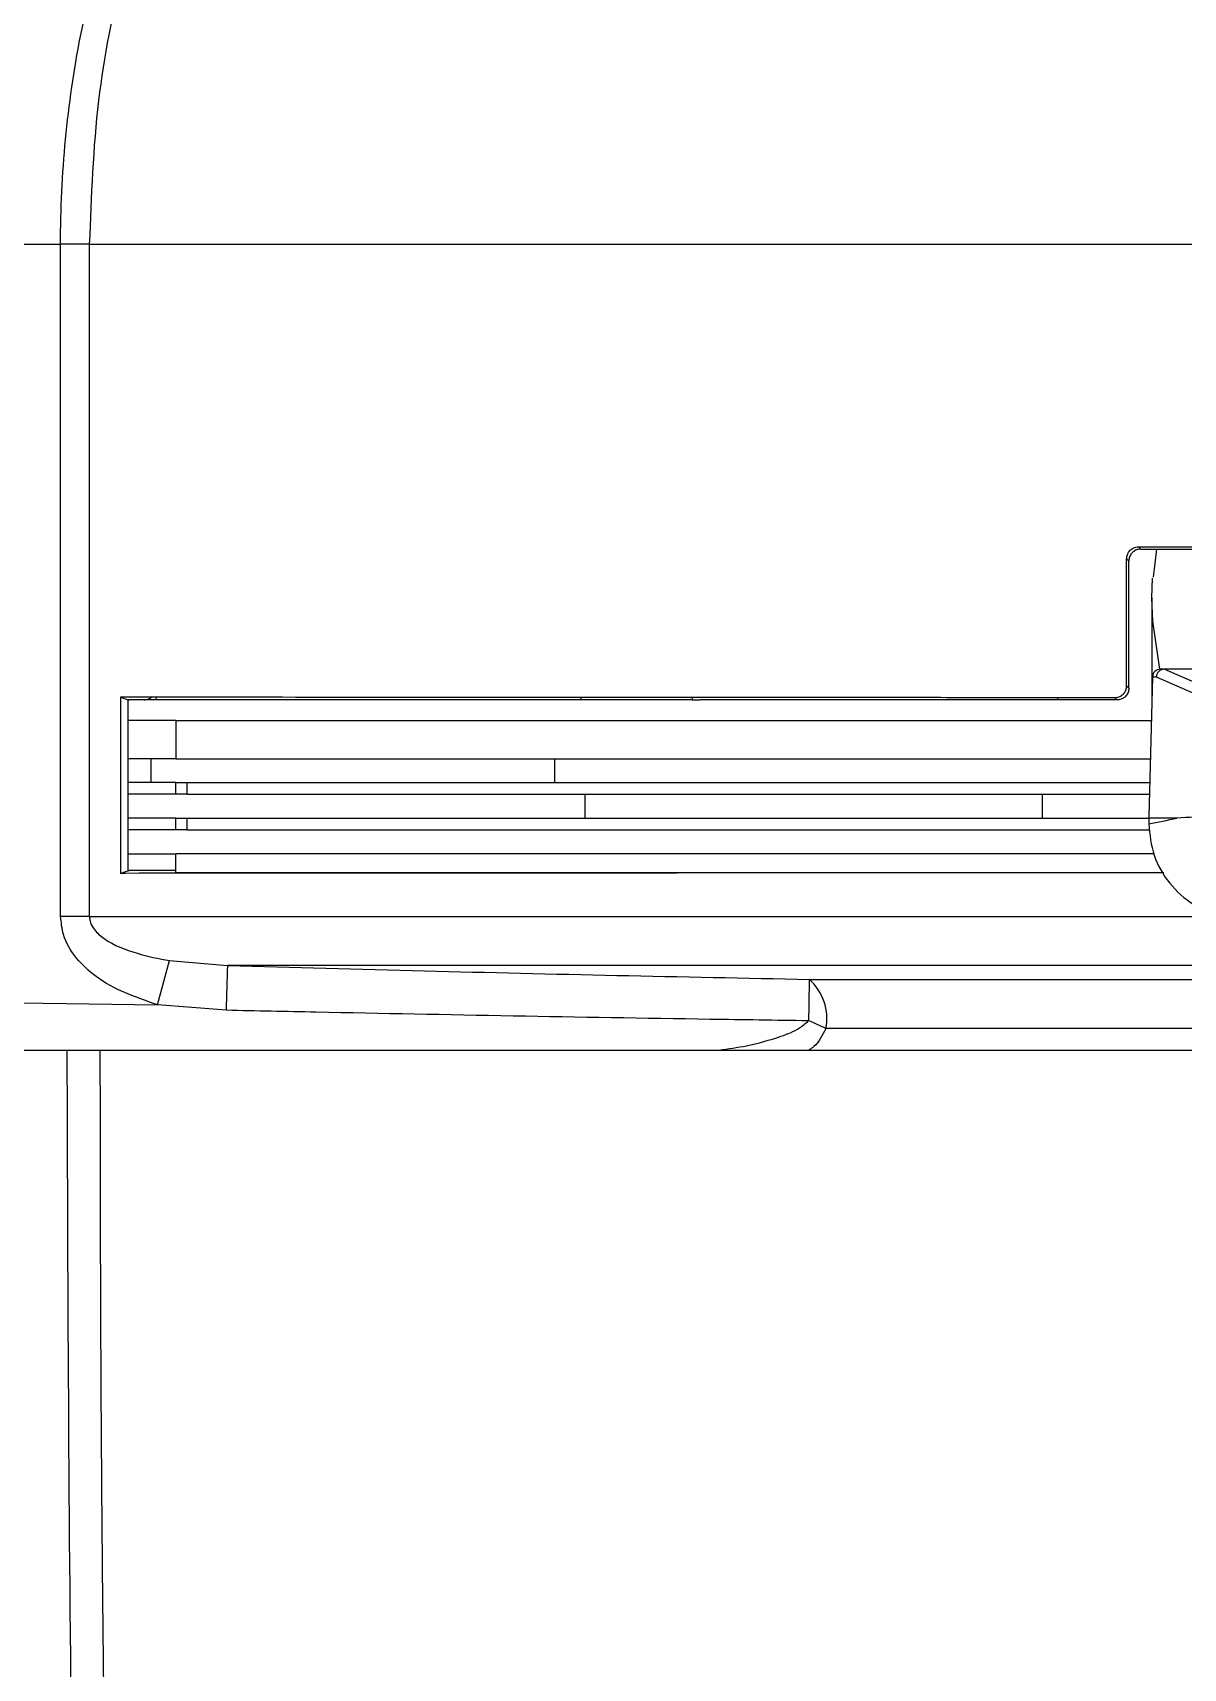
# Model space of a CAD drawing. Extents: x 16.7 to 113.1, y 4.5 to 84.5.
# Drawn here: x 51.93 to 53.378, y 13.904 to 15.964 of the extents above; entities that cross this region are included whole.
import ezdxf

# ---------------------------------------------------------------- set-up
doc = ezdxf.new("R2010")
doc.units = 0
doc.header["$MEASUREMENT"] = 0
doc.layers.add('OBJECT', color=7, linetype='CONTINUOUS')

msp = doc.modelspace()

# ---------------------------------------------------------------- linework, layer by layer
at = {"layer": 'OBJECT'}
for p, q in [((51.7612, 15.6979), (51.9646, 15.6979)), ((52.0008, 15.6979), (51.9646, 15.6979)), ((51.9646, 14.8513), (51.9646, 15.6979)), ((52.0008, 15.6979), (55.9187, 15.6979)), ((52.0008, 15.6979), (52.0008, 14.8513)), ((53.3247, 15.3139), (53.3247, 15.3139)), ((53.3445, 15.3139), (53.3403, 15.2783)), ((53.3069, 15.1418), (53.3069, 15.3016)), ((53.3097, 15.2988), (53.3069, 15.3016)), ((53.3097, 15.299), (53.3097, 15.2988)), ((53.3097, 15.139), (53.3097, 15.2988)), ((53.3387, 15.2525), (53.3395, 15.2773)), ((53.3387, 15.2525), (53.3387, 15.1278)), ((53.3542, 15.1625), (53.3494, 15.1625)), ((53.4032, 15.141), (53.3541, 15.1625)), ((53.4692, 15.1625), (53.3542, 15.1625)), ((53.3069, 15.1418), (53.3097, 15.139)), ((53.3097, 15.139), (53.3097, 15.1388)), ((53.3394, 15.1528), (53.3348, 14.9766)), ((53.3394, 15.1531), (53.3442, 15.1531)), ((53.3442, 15.1531), (53.3933, 15.1315)), ((52.0402, 15.1273), (52.0402, 14.9055)), ((52.0493, 15.1239), (52.0508, 15.1239)), ((52.0493, 15.1239), (52.0493, 14.9089)), ((52.0697, 15.1239), (52.0508, 15.1239)), ((52.0697, 15.1239), (52.0697, 15.1239)), ((52.0847, 15.1239), (52.0697, 15.1239)), ((52.0848, 15.1272), (52.0847, 15.1239)), ((52.6118, 15.1239), (52.0847, 15.1239)), ((52.6197, 15.1239), (52.6118, 15.1239)), ((52.6198, 15.1269), (52.6197, 15.1239)), ((52.7597, 15.1239), (52.6197, 15.1239)), ((52.7598, 15.1268), (52.7597, 15.1239)), ((52.7597, 15.1239), (52.7694, 15.1239)), ((53.2197, 15.1239), (52.7694, 15.1239)), ((53.2197, 15.1267), (53.2197, 15.1239)), ((53.2347, 15.1239), (53.2197, 15.1239)), ((53.2947, 15.1239), (53.2947, 15.1239)), ((52.1097, 15.0979), (52.0493, 15.0979)), ((52.1097, 15.0979), (53.3379, 15.0979)), ((52.1097, 15.0979), (52.1097, 15.0499)), ((52.1097, 15.0499), (52.0493, 15.0499)), ((52.0783, 15.0499), (52.0783, 15.0199)), ((52.1097, 15.0499), (53.3367, 15.0499)), ((52.5866, 15.0499), (52.5866, 15.0199)), ((52.1097, 15.0199), (52.0493, 15.0199)), ((52.1097, 15.005), (52.1097, 15.0199)), ((52.1097, 15.0199), (52.1234, 15.0199)), ((52.1234, 15.0199), (52.1234, 15.005)), ((52.1234, 15.0199), (53.3359, 15.0199)), ((52.1097, 15.005), (52.0493, 15.005)), ((52.1234, 15.005), (52.1097, 15.005)), ((52.1234, 15.005), (53.3355, 15.005)), ((52.6249, 15.005), (52.6249, 14.975)), ((53.2005, 15.005), (53.2005, 14.975)), ((52.1097, 14.975), (52.0493, 14.975)), ((52.1097, 14.9601), (52.1097, 14.975)), ((52.1097, 14.975), (52.1234, 14.975)), ((52.1234, 14.975), (52.1234, 14.9601)), ((52.1234, 14.975), (53.3347, 14.975)), ((53.3702, 14.975), (53.3347, 14.975)), ((52.1097, 14.9601), (52.0493, 14.9601)), ((52.1234, 14.9601), (52.1097, 14.9601)), ((52.1234, 14.9601), (53.3359, 14.9601)), ((53.3347, 14.9735), (53.3347, 14.9683)), ((52.0493, 14.9301), (52.1097, 14.9301)), ((52.1097, 14.9061), (52.1097, 14.9301)), ((53.3412, 14.9301), (52.1097, 14.9301)), ((52.1097, 14.9089), (52.0508, 14.9089)), ((53.3537, 14.9061), (52.1097, 14.9061)), ((52.0008, 14.8513), (51.9646, 14.8513)), ((52.0008, 14.8513), (53.4278, 14.8513)), ((52.0868, 14.7398), (52.1019, 14.7956)), ((52.1019, 14.7956), (52.1748, 14.7894)), ((53.8702, 14.7894), (52.1748, 14.7894)), ((52.9073, 14.772), (55.0121, 14.772)), ((51.7612, 14.745), (52.0868, 14.7398)), ((52.1731, 14.733), (52.0868, 14.7398)), ((53.8178, 14.7101), (52.9281, 14.7101)), ((51.8048, 14.683), (51.9725, 14.683)), ((52.0142, 14.683), (53.7544, 14.683))]:
    msp.add_line(p, q, dxfattribs=at)
at = {"layer": 'OBJECT', "flags": 128}
for points in [[(53.3219, 15.3167), (53.3227, 15.3159), (53.3247, 15.3139)], [(53.3485, 15.1625), (53.3398, 15.223), (53.3387, 15.2525)], [(52.0402, 15.1273), (52.0497, 15.1242), (52.0508, 15.1239)], [(53.2947, 15.1239), (53.2939, 15.1247), (53.2919, 15.1267)], [(52.0402, 14.9055), (52.0453, 14.9072), (52.0508, 14.9089)]]:
    msp.add_lwpolyline(points, dxfattribs=at)
at = {"layer": 'OBJECT'}
for centre, radius, start, end in [((53.3494, 15.1525), 0.01, 90, 177), ((53.3494, 15.1525), 0.01, 177, 178.5), ((53.4547, 14.9735), 0.12, 178.5, 179.2499), ((53.4547, 14.9735), 0.12, 179.2499, 180), ((53.4547, 14.9683), 0.12, 180, 180.1914), ((69.0542, 14.2663), 16.8876, 178.22492, 178.41631), ((65.5406, 14.495), 12.6363, 178.74403, 178.98063), ((52.8632, 14.7227), 0.0662, 349.0221, 48.1642), ((52.7508, 14.3415), 0.4091, 64.3024, 67.6558)]:
    msp.add_arc(centre, radius, start, end, dxfattribs=at)
for centre, major_axis, ratio, start_param, end_param in [((53.3542, 15.1525), (0.00206, 0.00979), 0.992047, 0.21202, 1.724102), ((53.3774, 15.1525), (0.0253, -0.0094), 0.138337, 2.783892, 2.790246), ((52.8413, 17.0375), (2.3412, 0), 0.904333, 4.924724, 4.940236)]:
    msp.add_ellipse(centre, major_axis=major_axis, ratio=ratio, start_param=start_param, end_param=end_param, dxfattribs=at)
for points, knots in [([(51.9646, 15.6979), (51.9646, 15.6979), (51.9646, 15.742), (51.9688, 15.8303), (51.9876, 15.9598), (52.0179, 16.0822), (52.0463, 16.1628), (52.0613, 16.1979), (52.0613, 16.1979)], [0, 0, 0, 0, 0.000004, 0.252523, 0.505041, 0.752516, 0.999995, 1, 1, 1, 1]), ([(52.0925, 16.1911), (52.0751, 16.1421), (52.0399, 16.0428), (52.0076, 15.8755), (52.0031, 15.7585), (52.0008, 15.6979)], [0, 0, 0, 0, 0.319293, 0.647815, 1, 1, 1, 1]), ([(53.3069, 15.3016), (53.3071, 15.3033), (53.3074, 15.3066), (53.31, 15.3111), (53.3137, 15.3145), (53.3179, 15.3164), (53.3208, 15.3166), (53.3219, 15.3167)], [0, 0, 0, 0, 0.210781, 0.421491, 0.634056, 0.849646, 1, 1, 1, 1]), ([(53.3247, 15.3139), (53.3236, 15.3138), (53.3209, 15.3136), (53.3167, 15.3119), (53.3128, 15.3085), (53.3102, 15.304), (53.3099, 15.3006), (53.3097, 15.299)], [0, 0, 0, 0, 0.139019, 0.354778, 0.570512, 0.785205, 1, 1, 1, 1]), ([(53.3219, 15.3167), (53.4128, 15.3167), (53.595, 15.3167), (53.9028, 15.3166), (54.2392, 15.3166), (54.4793, 15.3167), (54.5975, 15.3167)], [0, 0, 0, 0, 0.215255, 0.431981, 0.720155, 1, 1, 1, 1]), ([(53.3247, 15.3139), (53.4155, 15.3139), (53.5977, 15.3139), (53.9046, 15.3139), (54.2393, 15.3139), (54.4774, 15.3139), (54.5947, 15.3139)], [0, 0, 0, 0, 0.216142, 0.433859, 0.72104, 1, 1, 1, 1]), ([(53.2919, 15.1267), (53.2936, 15.1269), (53.297, 15.1272), (53.3016, 15.1299), (53.305, 15.1338), (53.3067, 15.138), (53.3069, 15.1407), (53.3069, 15.1418)], [0, 0, 0, 0, 0.218408, 0.436844, 0.654255, 0.868855, 1, 1, 1, 1]), ([(53.3097, 15.1388), (53.3097, 15.1377), (53.3095, 15.135), (53.3077, 15.1308), (53.3043, 15.1269), (53.2997, 15.1244), (53.2964, 15.124), (53.2947, 15.1239)], [0, 0, 0, 0, 0.139108, 0.354907, 0.570672, 0.785286, 1, 1, 1, 1]), ([(52.0848, 15.1272), (52.0818, 15.1272), (52.0759, 15.1272), (52.067, 15.1272), (52.0572, 15.1273), (52.0482, 15.1273), (52.0423, 15.1273), (52.0402, 15.1273)], [0, 0, 0, 0, 0.198922, 0.397845, 0.596771, 0.859233, 1, 1, 1, 1]), ([(52.0697, 15.1239), (52.0685, 15.1239), (52.0619, 15.1239), (52.0552, 15.1239), (52.0497, 15.1239)], [0, 0, 0, 0, 0.1730775, 1, 1, 1, 1]), ([(52.0697, 15.1239), (52.0713, 15.1241), (52.0743, 15.1244), (52.078, 15.1261), (52.0795, 15.1278), (52.0799, 15.1282)], [0, 0, 0, 0, 0.423356, 0.845334, 1, 1, 1, 1]), ([(52.6198, 15.1269), (52.5727, 15.1269), (52.4785, 15.127), (52.2976, 15.1271), (52.1694, 15.1272), (52.0848, 15.1272)], [0, 0, 0, 0, 0.25383, 0.507659, 1, 1, 1, 1]), ([(52.7598, 15.1268), (52.7479, 15.1268), (52.7243, 15.1269), (52.6775, 15.1269), (52.6428, 15.1269), (52.6198, 15.1269)], [0, 0, 0, 0, 0.2514926, 0.5029859, 1, 1, 1, 1]), ([(53.2197, 15.1267), (53.1805, 15.1267), (53.102, 15.1267), (52.9477, 15.1268), (52.8347, 15.1268), (52.7598, 15.1268)], [0, 0, 0, 0, 0.251571, 0.503142, 1, 1, 1, 1]), ([(53.2919, 15.1267), (53.2894, 15.1267), (53.2794, 15.1267), (53.2553, 15.1267), (53.2338, 15.1267), (53.2197, 15.1267)], [0, 0, 0, 0, 0.104843, 0.416864, 1, 1, 1, 1]), ([(53.2947, 15.1239), (53.2922, 15.1239), (53.2822, 15.1239), (53.2622, 15.1239), (53.2447, 15.1239), (53.2347, 15.1239)], [0, 0, 0, 0, 0.125776, 0.500813, 1, 1, 1, 1]), ([(53.4574, 14.9841), (53.4567, 14.984), (53.4532, 14.9835), (53.4384, 14.9813), (53.41, 14.9773), (53.3845, 14.9758), (53.3702, 14.975)], [0, 0, 0, 0, 0.024147, 0.120738, 0.507103, 1, 1, 1, 1]), ([(53.3347, 14.9679), (53.3361, 14.9544), (53.3388, 14.9274), (53.3596, 14.8918), (53.3893, 14.8644), (53.4142, 14.8558), (53.4263, 14.8517)], [0, 0, 0, 0, 0.253584, 0.507165, 0.760848, 1, 1, 1, 1]), ([(53.3539, 14.9061), (53.2306, 14.9061), (52.9843, 14.906), (52.6423, 14.9059), (52.3284, 14.9057), (52.1361, 14.9056), (52.0423, 14.9055), (52.0402, 14.9055)], [0, 0, 0, 0, 0.263927, 0.527122, 0.760906, 0.99469, 1, 1, 1, 1]), ([(52.0868, 14.7398), (52.0594, 14.7493), (52.0213, 14.7626), (51.9836, 14.7977), (51.9673, 14.8244), (51.9654, 14.8435), (51.9646, 14.8513)], [0, 0, 0, 0, 0.484963, 0.675898, 0.868393, 1, 1, 1, 1]), ([(52.0008, 14.8513), (52.0011, 14.8486), (52.0018, 14.8425), (52.0081, 14.8324), (52.0267, 14.8167), (52.0597, 14.8038), (52.0882, 14.7982), (52.1019, 14.7956)], [0, 0, 0, 0, 0.064308, 0.1443238, 0.2802274, 0.6533153, 1, 1, 1, 1]), ([(52.1748, 14.7894), (52.2574, 14.7871), (52.5016, 14.7803), (52.7458, 14.7753), (52.9073, 14.772)], [0, 0, 0, 0, 0.3384401, 1, 1, 1, 1]), ([(52.9063, 14.7198), (52.8649, 14.7204), (52.6583, 14.7234), (52.4139, 14.7279), (52.2109, 14.7322), (52.1731, 14.733)], [0, 0, 0, 0, 0.169099, 0.845499, 1, 1, 1, 1]), ([(52.7937, 14.683), (52.8053, 14.6846), (52.8317, 14.6882), (52.8655, 14.6978), (52.8925, 14.7078), (52.9026, 14.7166), (52.9063, 14.7198)], [0, 0, 0, 0, 0.293555, 0.667633, 0.881097, 1, 1, 1, 1]), ([(52.9281, 14.7101), (52.9239, 14.7017), (52.9185, 14.691), (52.9093, 14.6844), (52.9073, 14.683)], [0, 0, 0, 0, 0.7857473, 1, 1, 1, 1]), ([(51.9725, 14.683), (51.9736, 14.3694), (51.9758, 13.7422), (51.991, 13.1153), (51.9985, 12.8018)], [0, 0, 0, 0, 0.499998, 1, 1, 1, 1]), ([(51.9725, 14.683), (51.9764, 14.683), (51.9869, 14.683), (52.0016, 14.683), (52.0107, 14.683), (52.0142, 14.683)], [0, 0, 0, 0, 0.263886, 0.723096, 1, 1, 1, 1]), ([(52.0142, 14.683), (52.0143, 14.5785), (52.0145, 14.3695), (52.0166, 14.056), (52.0201, 13.7297), (52.0251, 13.4035), (52.0311, 13.0901), (52.036, 12.8941), (52.0382, 12.8024)], [0, 0, 0, 0, 0.166677, 0.333344, 0.500001, 0.687097, 0.853763, 1, 1, 1, 1])]:
    msp.add_open_spline(points, degree=3, knots=knots, dxfattribs=at)

doc.saveas('drawing.dxf')
